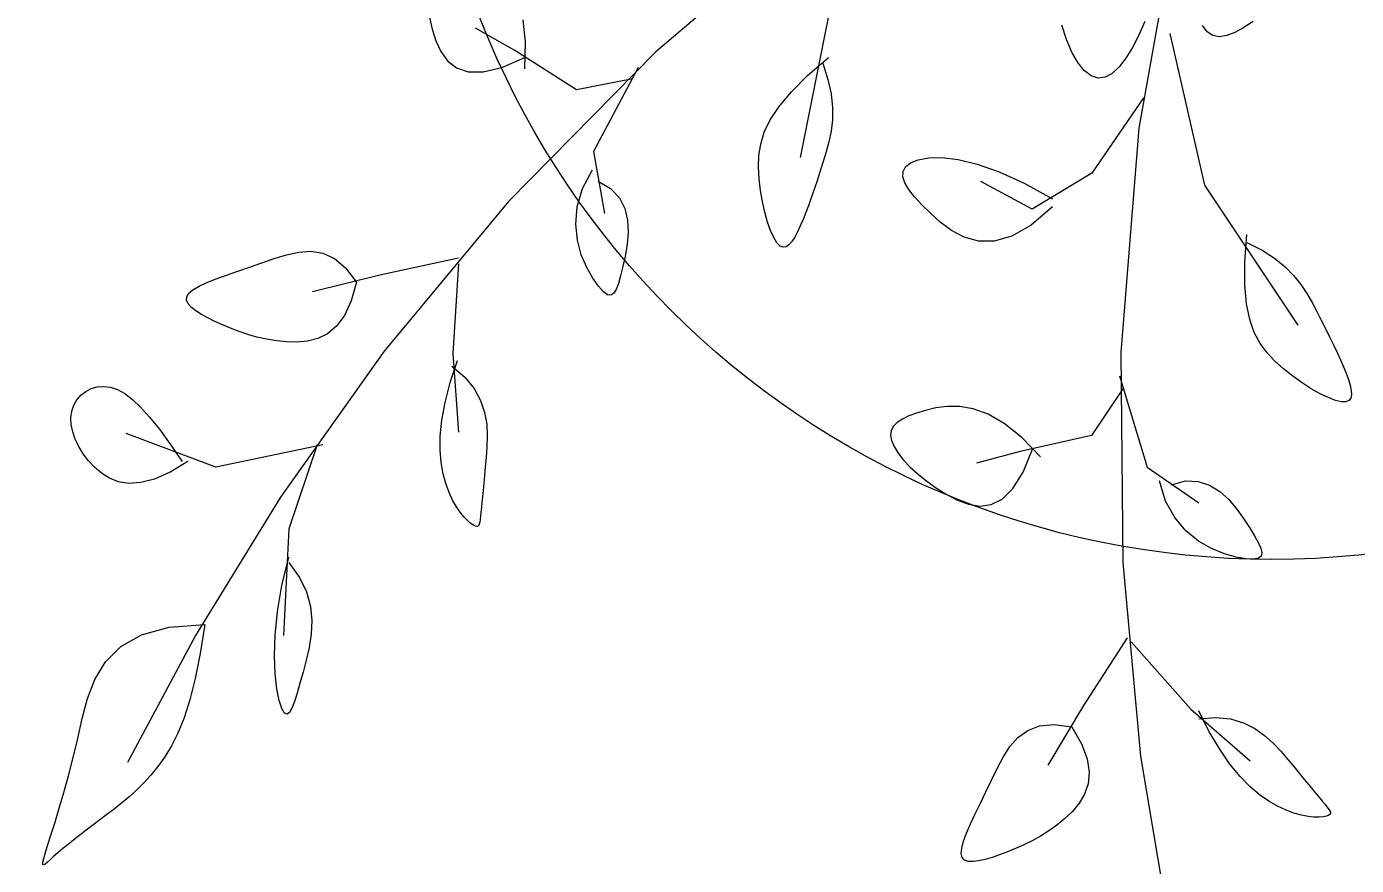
# Model space of a CAD drawing. Header units: centimetres. Extents: x -26724 to 60145, y -23645 to 6771.
# Drawn here: x -18961.57 to -18914.18, y -1585.21 to -1555.32 of the extents above; entities that cross this region are included whole.
import ezdxf

# ---------------------------------------------------------------- set-up
doc = ezdxf.new("R2010")
doc.units = ezdxf.units.CM
doc.linetypes.add('AUSGEZOGEN', pattern=[0])
doc.linetypes.add('PUNKT2_S9', pattern=[0.35, 0.15, -0.1, 0, -0.1])
for name, color, linetype, lineweight in [('4.KOTE', 88, 'Continuous', 15), ('Moebel', 252, 'PUNKT2_S9', 13), ('namjestaj', 150, 'Continuous', 5)]:
    doc.layers.add(name, color=color, linetype=linetype, lineweight=lineweight)
doc.styles.get("Standard").update_dxf_attribs({"font": 'calibri.ttf'})
doc.dimstyles.new('ja 1 50', dxfattribs={"dimtxt": 10, "dimasz": 5, "dimexe": 5, "dimexo": 5, "dimgap": 1, "dimtad": 1, "dimdec": 0, "dimtxsty": 'Standard', "dimblk": 'ARCHTICK', "dimcen": 2.5, "dimclrd": 256, "dimclrt": 7, "dimadec": 0, "dimazin": 0, "dimtfac": 1, "dimtdec": 0, "dimtix": 1, "dimtmove": 1, "dimatfit": 3, "dimldrblk": 'ARCHTICK', "dimfxl": 10, "dimfxlon": 1, "dimlwd": 0, "dimlwe": 9, "dimarcsym": 0})

# ---------------------------------------------------------------- blocks, each defined once
blk = doc.blocks.new('ggggt')
at = {"layer": 'Moebel', "color": 91, "linetype": 'AUSGEZOGEN', "lineweight": 18, "transparency": 33554687}
for p, q in [((1564.507, 1983.677, 13.5), (1563.007, 1975.207, 13.5)), ((1551.896, 1983.117, 13.5), (1545.785, 1977.92, 13.5)), ((1552.112, 1980.03, 13.5), (1550.936, 1974.158, 13.5)), ((1537.724, 1979.153, 13.5), (1537.823, 1978.735, 13.5)), ((1541.144, 1978.278, 13.5), (1541.058, 1979.069, 13.5)), ((1563.215, 1979.004, 13.5), (1562.998, 1978.522, 13.5)), ((1567.065, 1979.003, 13.5), (1566.733, 1978.782, 13.5)), ((1537.823, 1978.735, 13.5), (1537.952, 1978.321, 13.5)), ((1540.761, 1977.969, 13.5), (1539.359, 1978.768, 13.5)), ((1560.419, 1978.366, 13.5), (1560.254, 1978.878, 13.5)), ((1562.998, 1978.522, 13.5), (1562.771, 1978.084, 13.5)), ((1564.101, 1978.578, 13.5), (1565.343, 1973.177, 13.5)), ((1565.433, 1978.637, 13.5), (1565.265, 1978.866, 13.5)), ((1565.635, 1978.506, 13.5), (1565.433, 1978.637, 13.5)), ((1565.87, 1978.465, 13.5), (1565.635, 1978.506, 13.5)), ((1566.133, 1978.503, 13.5), (1565.87, 1978.465, 13.5)), ((1566.422, 1978.612, 13.5), (1566.133, 1978.503, 13.5)), ((1566.733, 1978.782, 13.5), (1566.422, 1978.612, 13.5)), ((1537.952, 1978.321, 13.5), (1538.128, 1977.936, 13.5)), ((1541.127, 1977.319, 13.5), (1541.144, 1978.278, 13.5)), ((1560.611, 1977.918, 13.5), (1560.419, 1978.366, 13.5)), ((1562.771, 1978.084, 13.5), (1562.537, 1977.702, 13.5)), ((1538.128, 1977.936, 13.5), (1538.367, 1977.606, 13.5)), ((1538.367, 1977.606, 13.5), (1538.686, 1977.358, 13.5)), ((1540.307, 1977.372, 13.5), (1541.127, 1977.718, 13.5)), ((1545.785, 1977.92, 13.5), (1540.545, 1972.589, 13.5)), ((1542.963, 1976.57, 13.5), (1540.761, 1977.969, 13.5)), ((1551.2, 1977.079, 13.5), (1551.94, 1977.718, 13.5)), ((1560.827, 1977.545, 13.5), (1560.611, 1977.918, 13.5)), ((1561.059, 1977.258, 13.5), (1560.827, 1977.545, 13.5)), ((1562.537, 1977.702, 13.5), (1562.296, 1977.388, 13.5)), ((1538.686, 1977.358, 13.5), (1539.105, 1977.219, 13.5)), ((1539.105, 1977.219, 13.5), (1539.639, 1977.214, 13.5)), ((1539.639, 1977.214, 13.5), (1540.307, 1977.372, 13.5)), ((1545.166, 1977.369, 13.5), (1543.564, 1974.371, 13.5)), ((1550.62, 1976.505, 13.5), (1551.2, 1977.079, 13.5)), ((1551.74, 1977.519, 13.5), (1551.925, 1976.946, 13.5)), ((1561.303, 1977.068, 13.5), (1561.059, 1977.258, 13.5)), ((1561.552, 1976.985, 13.5), (1561.303, 1977.068, 13.5)), ((1562.051, 1977.156, 13.5), (1561.802, 1977.018, 13.5)), ((1562.296, 1977.388, 13.5), (1562.051, 1977.156, 13.5)), ((1544.966, 1976.969, 13.5), (1542.963, 1976.57, 13.5)), ((1551.925, 1976.946, 13.5), (1552.036, 1976.424, 13.5)), ((1561.802, 1977.018, 13.5), (1561.552, 1976.985, 13.5)), ((1550.181, 1975.984, 13.5), (1550.62, 1976.505, 13.5)), ((1552.036, 1976.424, 13.5), (1552.084, 1975.946, 13.5)), ((1563.17, 1976.287, 13.5), (1561.329, 1973.598, 13.5)), ((1549.865, 1975.507, 13.5), (1550.181, 1975.984, 13.5)), ((1552.084, 1975.946, 13.5), (1552.08, 1975.507, 13.5)), ((1549.652, 1975.062, 13.5), (1549.865, 1975.507, 13.5)), ((1552.08, 1975.507, 13.5), (1552.034, 1975.101, 13.5)), ((1563.007, 1975.207, 13.5), (1562.361, 1967.211, 13.5)), ((1549.526, 1974.64, 13.5), (1549.652, 1975.062, 13.5)), ((1551.958, 1974.721, 13.5), (1551.862, 1974.363, 13.5)), ((1552.034, 1975.101, 13.5), (1551.958, 1974.721, 13.5)), ((1543.564, 1974.371, 13.5), (1543.965, 1972.172, 13.5)), ((1549.454, 1973.82, 13.5), (1549.466, 1974.23, 13.5)), ((1549.466, 1974.23, 13.5), (1549.526, 1974.64, 13.5)), ((1551.862, 1974.363, 13.5), (1551.757, 1974.02, 13.5)), ((1549.474, 1973.405, 13.5), (1549.454, 1973.82, 13.5)), ((1551.757, 1974.02, 13.5), (1551.651, 1973.688, 13.5)), ((1554.601, 1973.662, 13.5), (1554.69, 1973.828, 13.5)), ((1554.69, 1973.828, 13.5), (1554.868, 1973.969, 13.5)), ((1554.868, 1973.969, 13.5), (1555.142, 1974.081, 13.5)), ((1555.142, 1974.081, 13.5), (1555.515, 1974.151, 13.5)), ((1555.515, 1974.151, 13.5), (1555.987, 1974.161, 13.5)), ((1555.987, 1974.161, 13.5), (1556.562, 1974.092, 13.5)), ((1556.562, 1974.092, 13.5), (1557.241, 1973.928, 13.5)), ((1557.241, 1973.928, 13.5), (1558.026, 1973.651, 13.5)), ((1543.173, 1973.052, 13.5), (1543.53, 1973.72, 13.5)), ((1543.73, 1973.321, 13.5), (1544.179, 1973.056, 13.5)), ((1549.52, 1972.991, 13.5), (1549.474, 1973.405, 13.5)), ((1551.547, 1973.366, 13.5), (1551.444, 1973.056, 13.5)), ((1551.651, 1973.688, 13.5), (1551.547, 1973.366, 13.5)), ((1554.594, 1973.472, 13.5), (1554.601, 1973.662, 13.5)), ((1554.664, 1973.258, 13.5), (1554.594, 1973.472, 13.5)), ((1559.206, 1972.323, 13.5), (1557.367, 1973.312, 13.5)), ((1558.026, 1973.651, 13.5), (1558.92, 1973.244, 13.5)), ((1561.329, 1973.598, 13.5), (1559.206, 1972.323, 13.5)), ((1542.984, 1972.405, 13.5), (1543.173, 1973.052, 13.5)), ((1544.179, 1973.056, 13.5), (1544.49, 1972.725, 13.5)), ((1549.588, 1972.589, 13.5), (1549.52, 1972.991, 13.5)), ((1551.444, 1973.056, 13.5), (1551.342, 1972.758, 13.5)), ((1554.804, 1973.021, 13.5), (1554.664, 1973.258, 13.5)), ((1555.007, 1972.762, 13.5), (1554.804, 1973.021, 13.5)), ((1558.92, 1973.244, 13.5), (1559.925, 1972.688, 13.5)), ((1565.343, 1973.177, 13.5), (1568.663, 1968.193, 13.5)), ((1540.545, 1972.589, 13.5), (1536.11, 1967.258, 13.5)), ((1542.934, 1971.789, 13.5), (1542.984, 1972.405, 13.5)), ((1544.49, 1972.725, 13.5), (1544.683, 1972.343, 13.5)), ((1544.683, 1972.343, 13.5), (1544.779, 1971.927, 13.5)), ((1549.673, 1972.209, 13.5), (1549.588, 1972.589, 13.5)), ((1551.24, 1972.475, 13.5), (1551.14, 1972.207, 13.5)), ((1551.342, 1972.758, 13.5), (1551.24, 1972.475, 13.5)), ((1555.266, 1972.48, 13.5), (1555.007, 1972.762, 13.5)), ((1555.574, 1972.177, 13.5), (1555.266, 1972.48, 13.5)), ((1559.925, 1972.405, 13.5), (1559.164, 1971.751, 13.5)), ((1544.779, 1971.927, 13.5), (1544.8, 1971.496, 13.5)), ((1549.771, 1971.861, 13.5), (1549.673, 1972.209, 13.5)), ((1549.879, 1971.557, 13.5), (1549.771, 1971.861, 13.5)), ((1551.039, 1971.955, 13.5), (1550.939, 1971.721, 13.5)), ((1551.14, 1972.207, 13.5), (1551.039, 1971.955, 13.5)), ((1555.928, 1971.86, 13.5), (1555.574, 1972.177, 13.5)), ((1556.328, 1971.561, 13.5), (1555.928, 1971.86, 13.5)), ((1542.994, 1971.215, 13.5), (1542.934, 1971.789, 13.5)), ((1544.8, 1971.496, 13.5), (1544.765, 1971.065, 13.5)), ((1549.991, 1971.307, 13.5), (1549.879, 1971.557, 13.5)), ((1550.839, 1971.507, 13.5), (1550.738, 1971.318, 13.5)), ((1550.939, 1971.721, 13.5), (1550.839, 1971.507, 13.5)), ((1556.779, 1971.322, 13.5), (1556.328, 1971.561, 13.5)), ((1559.164, 1971.751, 13.5), (1558.473, 1971.356, 13.5)), ((1566.785, 1970.446, 13.5), (1566.856, 1971.421, 13.5)), ((1543.134, 1970.696, 13.5), (1542.994, 1971.215, 13.5)), ((1544.765, 1971.065, 13.5), (1544.696, 1970.651, 13.5)), ((1550.105, 1971.122, 13.5), (1549.991, 1971.307, 13.5)), ((1550.216, 1971.008, 13.5), (1550.105, 1971.122, 13.5)), ((1550.324, 1970.962, 13.5), (1550.216, 1971.008, 13.5)), ((1550.43, 1970.978, 13.5), (1550.324, 1970.962, 13.5)), ((1550.534, 1971.047, 13.5), (1550.43, 1970.978, 13.5)), ((1550.637, 1971.163, 13.5), (1550.534, 1971.047, 13.5)), ((1550.738, 1971.318, 13.5), (1550.637, 1971.163, 13.5)), ((1557.284, 1971.181, 13.5), (1556.779, 1971.322, 13.5)), ((1557.848, 1971.179, 13.5), (1557.284, 1971.181, 13.5)), ((1558.473, 1971.356, 13.5), (1557.848, 1971.179, 13.5)), ((1566.856, 1971.138, 13.5), (1567.392, 1970.863, 13.5)), ((1531.749, 1970.405, 13.5), (1532.188, 1970.561, 13.5)), ((1532.188, 1970.561, 13.5), (1532.627, 1970.699, 13.5)), ((1532.627, 1970.699, 13.5), (1533.064, 1970.794, 13.5)), ((1533.064, 1970.794, 13.5), (1533.497, 1970.82, 13.5)), ((1533.497, 1970.82, 13.5), (1533.921, 1970.751, 13.5)), ((1533.921, 1970.751, 13.5), (1534.335, 1970.562, 13.5)), ((1534.335, 1970.562, 13.5), (1534.735, 1970.228, 13.5)), ((1538.758, 1970.572, 13.5), (1535.955, 1969.973, 13.5)), ((1543.326, 1970.242, 13.5), (1543.134, 1970.696, 13.5)), ((1544.696, 1970.651, 13.5), (1544.615, 1970.272, 13.5)), ((1566.781, 1969.629, 13.5), (1566.785, 1970.446, 13.5)), ((1567.392, 1970.863, 13.5), (1567.839, 1970.573, 13.5)), ((1567.839, 1970.573, 13.5), (1568.211, 1970.269, 13.5)), ((1530.122, 1969.833, 13.5), (1530.491, 1969.967, 13.5)), ((1530.491, 1969.967, 13.5), (1530.891, 1970.107, 13.5)), ((1530.891, 1970.107, 13.5), (1531.314, 1970.253, 13.5)), ((1531.314, 1970.253, 13.5), (1531.749, 1970.405, 13.5)), ((1535.955, 1969.973, 13.5), (1533.552, 1969.373, 13.5)), ((1534.735, 1970.228, 13.5), (1535.119, 1969.722, 13.5)), ((1538.758, 1970.372, 13.5), (1538.558, 1967.174, 13.5)), ((1543.54, 1969.863, 13.5), (1543.326, 1970.242, 13.5)), ((1544.615, 1970.272, 13.5), (1544.536, 1969.943, 13.5)), ((1568.211, 1970.269, 13.5), (1568.519, 1969.956, 13.5)), ((1568.519, 1969.956, 13.5), (1568.774, 1969.636, 13.5)), ((1529.296, 1969.448, 13.5), (1529.515, 1969.574, 13.5)), ((1529.515, 1969.574, 13.5), (1529.793, 1969.702, 13.5)), ((1529.793, 1969.702, 13.5), (1530.122, 1969.833, 13.5)), ((1535.119, 1969.722, 13.5), (1534.938, 1969.054, 13.5)), ((1535.119, 1969.722, 13.5), (1535.119, 1969.722, 13.5)), ((1543.747, 1969.572, 13.5), (1543.54, 1969.863, 13.5)), ((1543.924, 1969.377, 13.5), (1543.747, 1969.572, 13.5)), ((1544.46, 1969.671, 13.5), (1544.381, 1969.462, 13.5)), ((1544.536, 1969.943, 13.5), (1544.46, 1969.671, 13.5)), ((1566.839, 1968.95, 13.5), (1566.781, 1969.629, 13.5)), ((1568.774, 1969.636, 13.5), (1568.988, 1969.314, 13.5)), ((1529.066, 1969.073, 13.5), (1529.071, 1969.197, 13.5)), ((1529.124, 1968.948, 13.5), (1529.066, 1969.073, 13.5)), ((1529.071, 1969.197, 13.5), (1529.145, 1969.322, 13.5)), ((1529.145, 1969.322, 13.5), (1529.296, 1969.448, 13.5)), ((1534.938, 1969.054, 13.5), (1534.7, 1968.536, 13.5)), ((1544.07, 1969.274, 13.5), (1543.924, 1969.377, 13.5)), ((1544.191, 1969.258, 13.5), (1544.07, 1969.274, 13.5)), ((1544.293, 1969.322, 13.5), (1544.191, 1969.258, 13.5)), ((1544.381, 1969.462, 13.5), (1544.293, 1969.322, 13.5)), ((1568.988, 1969.314, 13.5), (1569.173, 1968.993, 13.5)), ((1529.237, 1968.823, 13.5), (1529.124, 1968.948, 13.5)), ((1529.397, 1968.698, 13.5), (1529.237, 1968.823, 13.5)), ((1529.596, 1968.573, 13.5), (1529.397, 1968.698, 13.5)), ((1529.826, 1968.448, 13.5), (1529.596, 1968.573, 13.5)), ((1534.7, 1968.536, 13.5), (1534.416, 1968.152, 13.5)), ((1566.952, 1968.389, 13.5), (1566.839, 1968.95, 13.5)), ((1569.173, 1968.993, 13.5), (1569.341, 1968.676, 13.5)), ((1569.341, 1968.676, 13.5), (1569.502, 1968.366, 13.5)), ((1530.08, 1968.323, 13.5), (1529.826, 1968.448, 13.5)), ((1530.35, 1968.198, 13.5), (1530.08, 1968.323, 13.5)), ((1530.636, 1968.077, 13.5), (1530.35, 1968.198, 13.5)), ((1530.936, 1967.962, 13.5), (1530.636, 1968.077, 13.5)), ((1534.416, 1968.152, 13.5), (1534.095, 1967.881, 13.5)), ((1567.116, 1967.925, 13.5), (1566.952, 1968.389, 13.5)), ((1569.502, 1968.366, 13.5), (1569.656, 1968.065, 13.5)), ((1569.656, 1968.065, 13.5), (1569.802, 1967.772, 13.5)), ((1531.25, 1967.856, 13.5), (1530.936, 1967.962, 13.5)), ((1531.577, 1967.763, 13.5), (1531.25, 1967.856, 13.5)), ((1531.917, 1967.686, 13.5), (1531.577, 1967.763, 13.5)), ((1532.269, 1967.627, 13.5), (1531.917, 1967.686, 13.5)), ((1532.633, 1967.59, 13.5), (1532.269, 1967.627, 13.5)), ((1533.006, 1967.58, 13.5), (1532.633, 1967.59, 13.5)), ((1533.381, 1967.614, 13.5), (1533.006, 1967.58, 13.5)), ((1533.747, 1967.708, 13.5), (1533.381, 1967.614, 13.5)), ((1534.095, 1967.881, 13.5), (1533.747, 1967.708, 13.5)), ((1567.325, 1967.536, 13.5), (1567.116, 1967.925, 13.5)), ((1569.802, 1967.772, 13.5), (1569.94, 1967.49, 13.5)), ((1536.11, 1967.258, 13.5), (1532.412, 1962.061, 13.5)), ((1538.558, 1967.174, 13.5), (1538.758, 1964.375, 13.5)), ((1562.361, 1967.211, 13.5), (1562.426, 1959.736, 13.5)), ((1567.573, 1967.204, 13.5), (1567.325, 1967.536, 13.5)), ((1567.854, 1966.906, 13.5), (1567.573, 1967.204, 13.5)), ((1569.94, 1967.49, 13.5), (1570.069, 1967.218, 13.5)), ((1570.069, 1967.218, 13.5), (1570.187, 1966.957, 13.5)), ((1538.464, 1966.14, 13.5), (1538.724, 1966.924, 13.5)), ((1538.524, 1966.724, 13.5), (1538.982, 1966.336, 13.5)), ((1568.162, 1966.627, 13.5), (1567.854, 1966.906, 13.5)), ((1570.187, 1966.957, 13.5), (1570.294, 1966.708, 13.5)), ((1570.294, 1966.708, 13.5), (1570.389, 1966.472, 13.5)), ((1538.982, 1966.336, 13.5), (1539.317, 1965.928, 13.5)), ((1562.313, 1966.383, 13.5), (1563.301, 1963.13, 13.5)), ((1568.488, 1966.367, 13.5), (1568.162, 1966.627, 13.5)), ((1568.82, 1966.13, 13.5), (1568.488, 1966.367, 13.5)), ((1570.389, 1966.472, 13.5), (1570.47, 1966.25, 13.5)), ((1570.47, 1966.25, 13.5), (1570.532, 1966.045, 13.5)), ((1525.155, 1965.531, 13.5), (1525.299, 1965.696, 13.5)), ((1525.299, 1965.696, 13.5), (1525.472, 1965.83, 13.5)), ((1525.472, 1965.83, 13.5), (1525.67, 1965.929, 13.5)), ((1525.67, 1965.929, 13.5), (1525.886, 1965.989, 13.5)), ((1525.886, 1965.989, 13.5), (1526.118, 1966.005, 13.5)), ((1526.118, 1966.005, 13.5), (1526.359, 1965.974, 13.5)), ((1526.359, 1965.974, 13.5), (1526.606, 1965.891, 13.5)), ((1526.606, 1965.891, 13.5), (1526.863, 1965.75, 13.5)), ((1526.863, 1965.75, 13.5), (1527.136, 1965.544, 13.5)), ((1538.281, 1965.435, 13.5), (1538.464, 1966.14, 13.5)), ((1539.317, 1965.928, 13.5), (1539.547, 1965.507, 13.5)), ((1562.454, 1965.959, 13.5), (1561.321, 1964.26, 13.5)), ((1569.149, 1965.921, 13.5), (1568.82, 1966.13, 13.5)), ((1569.464, 1965.745, 13.5), (1569.149, 1965.921, 13.5)), ((1569.755, 1965.606, 13.5), (1569.464, 1965.745, 13.5)), ((1570.532, 1966.045, 13.5), (1570.57, 1965.863, 13.5)), ((1570.58, 1965.709, 13.5), (1570.555, 1965.586, 13.5)), ((1570.57, 1965.863, 13.5), (1570.58, 1965.709, 13.5)), ((1524.974, 1965.124, 13.5), (1525.045, 1965.339, 13.5)), ((1525.045, 1965.339, 13.5), (1525.155, 1965.531, 13.5)), ((1527.136, 1965.544, 13.5), (1527.429, 1965.268, 13.5)), ((1527.429, 1965.268, 13.5), (1527.748, 1964.914, 13.5)), ((1538.165, 1964.804, 13.5), (1538.281, 1965.435, 13.5)), ((1539.547, 1965.507, 13.5), (1539.69, 1965.081, 13.5)), ((1555.764, 1965.237, 13.5), (1555.403, 1965.15, 13.5)), ((1556.167, 1965.294, 13.5), (1555.764, 1965.237, 13.5)), ((1556.612, 1965.294, 13.5), (1556.167, 1965.294, 13.5)), ((1557.099, 1965.209, 13.5), (1556.612, 1965.294, 13.5)), ((1570.011, 1965.509, 13.5), (1569.755, 1965.606, 13.5)), ((1570.223, 1965.458, 13.5), (1570.011, 1965.509, 13.5)), ((1570.382, 1965.456, 13.5), (1570.223, 1965.458, 13.5)), ((1570.491, 1965.5, 13.5), (1570.382, 1965.456, 13.5)), ((1570.555, 1965.586, 13.5), (1570.491, 1965.5, 13.5)), ((1524.945, 1964.891, 13.5), (1524.974, 1965.124, 13.5)), ((1524.958, 1964.643, 13.5), (1524.945, 1964.891, 13.5)), ((1527.748, 1964.914, 13.5), (1528.097, 1964.477, 13.5)), ((1538.109, 1964.239, 13.5), (1538.165, 1964.804, 13.5)), ((1539.69, 1965.081, 13.5), (1539.763, 1964.657, 13.5)), ((1554.576, 1964.844, 13.5), (1554.393, 1964.724, 13.5)), ((1554.807, 1964.954, 13.5), (1554.576, 1964.844, 13.5)), ((1555.083, 1965.055, 13.5), (1554.807, 1964.954, 13.5)), ((1555.403, 1965.15, 13.5), (1555.083, 1965.055, 13.5)), ((1557.631, 1965.014, 13.5), (1557.099, 1965.209, 13.5)), ((1558.206, 1964.68, 13.5), (1557.631, 1965.014, 13.5)), ((1525.011, 1964.387, 13.5), (1524.958, 1964.643, 13.5)), ((1525.101, 1964.125, 13.5), (1525.011, 1964.387, 13.5)), ((1530.113, 1963.125, 13.5), (1526.909, 1964.325, 13.5)), ((1528.097, 1964.477, 13.5), (1528.484, 1963.95, 13.5)), ((1539.763, 1964.657, 13.5), (1539.784, 1964.243, 13.5)), ((1554.181, 1964.438, 13.5), (1554.156, 1964.268, 13.5)), ((1554.156, 1964.268, 13.5), (1554.188, 1964.077, 13.5)), ((1554.261, 1964.589, 13.5), (1554.181, 1964.438, 13.5)), ((1554.393, 1964.724, 13.5), (1554.261, 1964.589, 13.5)), ((1558.827, 1964.182, 13.5), (1558.206, 1964.68, 13.5)), ((1525.226, 1963.863, 13.5), (1525.101, 1964.125, 13.5)), ((1525.384, 1963.606, 13.5), (1525.226, 1963.863, 13.5)), ((1528.484, 1963.95, 13.5), (1528.912, 1963.325, 13.5)), ((1533.918, 1963.925, 13.5), (1530.113, 1963.125, 13.5)), ((1533.718, 1963.925, 13.5), (1532.716, 1960.926, 13.5)), ((1538.103, 1963.737, 13.5), (1538.109, 1964.239, 13.5)), ((1539.771, 1963.846, 13.5), (1539.742, 1963.475, 13.5)), ((1539.784, 1964.243, 13.5), (1539.771, 1963.846, 13.5)), ((1554.188, 1964.077, 13.5), (1554.279, 1963.862, 13.5)), ((1554.279, 1963.862, 13.5), (1554.424, 1963.629, 13.5)), ((1561.321, 1964.26, 13.5), (1558.774, 1963.692, 13.5)), ((1559.493, 1963.492, 13.5), (1558.827, 1964.182, 13.5)), ((1525.573, 1963.359, 13.5), (1525.384, 1963.606, 13.5)), ((1525.791, 1963.125, 13.5), (1525.573, 1963.359, 13.5)), ((1529.112, 1963.325, 13.5), (1528.477, 1962.948, 13.5)), ((1538.14, 1963.29, 13.5), (1538.103, 1963.737, 13.5)), ((1539.742, 1963.475, 13.5), (1539.711, 1963.135, 13.5)), ((1554.424, 1963.629, 13.5), (1554.619, 1963.383, 13.5)), ((1554.619, 1963.383, 13.5), (1554.858, 1963.13, 13.5)), ((1558.774, 1963.692, 13.5), (1557.217, 1963.267, 13.5)), ((1558.875, 1962.95, 13.5), (1559.21, 1963.774, 13.5)), ((1526.037, 1962.913, 13.5), (1525.791, 1963.125, 13.5)), ((1526.317, 1962.735, 13.5), (1526.037, 1962.913, 13.5)), ((1528.477, 1962.948, 13.5), (1527.92, 1962.704, 13.5)), ((1538.21, 1962.894, 13.5), (1538.14, 1963.29, 13.5)), ((1538.307, 1962.542, 13.5), (1538.21, 1962.894, 13.5)), ((1539.711, 1963.135, 13.5), (1539.683, 1962.826, 13.5)), ((1554.858, 1963.13, 13.5), (1555.136, 1962.875, 13.5)), ((1555.136, 1962.875, 13.5), (1555.448, 1962.624, 13.5)), ((1558.514, 1962.366, 13.5), (1558.875, 1962.95, 13.5)), ((1563.301, 1963.13, 13.5), (1565.139, 1961.859, 13.5)), ((1526.638, 1962.609, 13.5), (1526.317, 1962.735, 13.5)), ((1527.007, 1962.551, 13.5), (1526.638, 1962.609, 13.5)), ((1527.432, 1962.577, 13.5), (1527.007, 1962.551, 13.5)), ((1527.92, 1962.704, 13.5), (1527.432, 1962.577, 13.5)), ((1538.421, 1962.231, 13.5), (1538.307, 1962.542, 13.5)), ((1539.656, 1962.547, 13.5), (1539.631, 1962.295, 13.5)), ((1539.683, 1962.826, 13.5), (1539.656, 1962.547, 13.5)), ((1555.448, 1962.624, 13.5), (1555.79, 1962.382, 13.5)), ((1555.79, 1962.382, 13.5), (1556.155, 1962.157, 13.5)), ((1563.956, 1961.922, 13.5), (1563.736, 1962.646, 13.5)), ((1564.161, 1962.505, 13.5), (1564.665, 1962.636, 13.5)), ((1564.665, 1962.636, 13.5), (1565.119, 1962.621, 13.5)), ((1565.119, 1962.621, 13.5), (1565.526, 1962.488, 13.5)), ((1565.526, 1962.488, 13.5), (1565.887, 1962.262, 13.5)), ((1532.412, 1962.061, 13.5), (1529.385, 1957.131, 13.5)), ((1538.547, 1961.957, 13.5), (1538.421, 1962.231, 13.5)), ((1538.681, 1961.72, 13.5), (1538.547, 1961.957, 13.5)), ((1539.609, 1962.068, 13.5), (1539.589, 1961.866, 13.5)), ((1539.631, 1962.295, 13.5), (1539.609, 1962.068, 13.5)), ((1556.155, 1962.157, 13.5), (1556.539, 1961.956, 13.5)), ((1556.539, 1961.956, 13.5), (1556.935, 1961.808, 13.5)), ((1557.739, 1961.794, 13.5), (1558.133, 1961.991, 13.5)), ((1558.133, 1961.991, 13.5), (1558.514, 1962.366, 13.5)), ((1564.281, 1961.33, 13.5), (1563.956, 1961.922, 13.5)), ((1565.887, 1962.262, 13.5), (1566.207, 1961.971, 13.5)), ((1566.207, 1961.971, 13.5), (1566.487, 1961.642, 13.5)), ((1538.818, 1961.52, 13.5), (1538.681, 1961.72, 13.5)), ((1538.952, 1961.355, 13.5), (1538.818, 1961.52, 13.5)), ((1539.558, 1961.526, 13.5), (1539.547, 1961.386, 13.5)), ((1539.572, 1961.686, 13.5), (1539.558, 1961.526, 13.5)), ((1539.589, 1961.866, 13.5), (1539.572, 1961.686, 13.5)), ((1556.935, 1961.808, 13.5), (1557.337, 1961.743, 13.5)), ((1557.337, 1961.743, 13.5), (1557.739, 1961.794, 13.5)), ((1566.487, 1961.642, 13.5), (1566.731, 1961.301, 13.5)), ((1539.079, 1961.223, 13.5), (1538.952, 1961.355, 13.5)), ((1539.194, 1961.125, 13.5), (1539.079, 1961.223, 13.5)), ((1539.291, 1961.06, 13.5), (1539.194, 1961.125, 13.5)), ((1539.368, 1961.025, 13.5), (1539.291, 1961.06, 13.5)), ((1539.427, 1961.02, 13.5), (1539.368, 1961.025, 13.5)), ((1539.47, 1961.043, 13.5), (1539.427, 1961.02, 13.5)), ((1539.5, 1961.093, 13.5), (1539.47, 1961.043, 13.5)), ((1539.521, 1961.168, 13.5), (1539.5, 1961.093, 13.5)), ((1539.535, 1961.266, 13.5), (1539.521, 1961.168, 13.5)), ((1539.547, 1961.386, 13.5), (1539.535, 1961.266, 13.5)), ((1564.681, 1960.859, 13.5), (1564.281, 1961.33, 13.5)), ((1566.731, 1961.301, 13.5), (1566.942, 1960.975, 13.5)), ((1566.942, 1960.975, 13.5), (1567.119, 1960.687, 13.5)), ((1532.716, 1960.926, 13.5), (1532.516, 1957.128, 13.5)), ((1565.128, 1960.496, 13.5), (1564.681, 1960.859, 13.5)), ((1565.595, 1960.228, 13.5), (1565.128, 1960.496, 13.5)), ((1567.119, 1960.687, 13.5), (1567.258, 1960.441, 13.5)), ((1566.052, 1960.042, 13.5), (1565.595, 1960.228, 13.5)), ((1566.47, 1959.926, 13.5), (1566.052, 1960.042, 13.5)), ((1567.258, 1960.441, 13.5), (1567.349, 1960.237, 13.5)), ((1567.349, 1960.237, 13.5), (1567.386, 1960.076, 13.5)), ((1567.386, 1960.076, 13.5), (1567.36, 1959.959, 13.5)), ((1532.465, 1958.916, 13.5), (1532.716, 1959.927, 13.5)), ((1532.716, 1959.727, 13.5), (1533.095, 1959.203, 13.5)), ((1562.426, 1959.736, 13.5), (1563.059, 1952.83, 13.5)), ((1566.823, 1959.867, 13.5), (1566.47, 1959.926, 13.5)), ((1567.086, 1959.854, 13.5), (1566.823, 1959.867, 13.5)), ((1567.262, 1959.884, 13.5), (1567.086, 1959.854, 13.5)), ((1567.36, 1959.959, 13.5), (1567.262, 1959.884, 13.5)), ((1533.095, 1959.203, 13.5), (1533.344, 1958.682, 13.5)), ((1532.304, 1957.987, 13.5), (1532.465, 1958.916, 13.5)), ((1533.344, 1958.682, 13.5), (1533.482, 1958.169, 13.5)), ((1533.482, 1958.169, 13.5), (1533.53, 1957.665, 13.5)), ((1532.219, 1957.147, 13.5), (1532.304, 1957.987, 13.5)), ((1533.53, 1957.665, 13.5), (1533.507, 1957.176, 13.5)), ((1526.72, 1956.734, 13.5), (1527.46, 1957.155, 13.5)), ((1527.46, 1957.155, 13.5), (1528.443, 1957.43, 13.5)), ((1528.443, 1957.43, 13.5), (1529.713, 1957.528, 13.5)), ((1529.713, 1957.528, 13.5), (1529.553, 1956.485, 13.5)), ((1529.713, 1957.528, 13.5), (1529.713, 1957.528, 13.5)), ((1533.507, 1957.176, 13.5), (1533.435, 1956.705, 13.5)), ((1526.181, 1956.195, 13.5), (1526.72, 1956.734, 13.5)), ((1529.385, 1957.131, 13.5), (1526.96, 1952.603, 13.5)), ((1532.197, 1956.404, 13.5), (1532.219, 1957.147, 13.5)), ((1533.435, 1956.705, 13.5), (1533.331, 1956.255, 13.5)), ((1562.588, 1957.046, 13.5), (1561.03, 1954.64, 13.5)), ((1562.729, 1956.905, 13.5), (1564.849, 1954.502, 13.5)), ((1529.553, 1956.485, 13.5), (1529.377, 1955.594, 13.5)), ((1532.224, 1955.763, 13.5), (1532.197, 1956.404, 13.5)), ((1533.331, 1956.255, 13.5), (1533.217, 1955.829, 13.5)), ((1525.801, 1955.569, 13.5), (1526.181, 1956.195, 13.5)), ((1532.287, 1955.232, 13.5), (1532.224, 1955.763, 13.5)), ((1533.217, 1955.829, 13.5), (1533.109, 1955.433, 13.5)), ((1525.538, 1954.886, 13.5), (1525.801, 1955.569, 13.5)), ((1529.377, 1955.594, 13.5), (1529.185, 1954.836, 13.5)), ((1533.109, 1955.433, 13.5), (1533.008, 1955.078, 13.5)), ((1525.349, 1954.174, 13.5), (1525.538, 1954.886, 13.5)), ((1529.185, 1954.836, 13.5), (1528.978, 1954.196, 13.5)), ((1532.372, 1954.819, 13.5), (1532.287, 1955.232, 13.5)), ((1532.466, 1954.529, 13.5), (1532.372, 1954.819, 13.5)), ((1533.008, 1955.078, 13.5), (1532.913, 1954.776, 13.5)), ((1532.558, 1954.368, 13.5), (1532.466, 1954.529, 13.5)), ((1532.647, 1954.325, 13.5), (1532.558, 1954.368, 13.5)), ((1532.735, 1954.387, 13.5), (1532.647, 1954.325, 13.5)), ((1532.823, 1954.542, 13.5), (1532.735, 1954.387, 13.5)), ((1532.913, 1954.776, 13.5), (1532.823, 1954.542, 13.5)), ((1561.03, 1954.64, 13.5), (1559.755, 1952.517, 13.5)), ((1564.849, 1954.502, 13.5), (1566.97, 1952.664, 13.5)), ((1565.514, 1953.705, 13.5), (1565.144, 1954.442, 13.5)), ((1525.19, 1953.463, 13.5), (1525.349, 1954.174, 13.5)), ((1528.978, 1954.196, 13.5), (1528.76, 1953.656, 13.5)), ((1559.041, 1953.752, 13.5), (1559.467, 1953.911, 13.5)), ((1559.467, 1953.911, 13.5), (1559.987, 1953.958, 13.5)), ((1559.987, 1953.958, 13.5), (1560.616, 1953.872, 13.5)), ((1560.616, 1953.872, 13.5), (1560.96, 1953.271, 13.5)), ((1560.616, 1953.872, 13.5), (1560.616, 1953.872, 13.5)), ((1565.144, 1954.159, 13.5), (1565.742, 1954.209, 13.5)), ((1565.742, 1954.209, 13.5), (1566.267, 1954.157, 13.5)), ((1566.267, 1954.157, 13.5), (1566.728, 1954.022, 13.5)), ((1566.728, 1954.022, 13.5), (1567.13, 1953.822, 13.5)), ((1525.029, 1952.78, 13.5), (1525.19, 1953.463, 13.5)), ((1528.76, 1953.656, 13.5), (1528.53, 1953.199, 13.5)), ((1558.405, 1953.177, 13.5), (1558.693, 1953.501, 13.5)), ((1558.693, 1953.501, 13.5), (1559.041, 1953.752, 13.5)), ((1565.883, 1953.077, 13.5), (1565.514, 1953.705, 13.5)), ((1567.13, 1953.822, 13.5), (1567.481, 1953.574, 13.5)), ((1567.481, 1953.574, 13.5), (1567.789, 1953.296, 13.5)), ((1528.53, 1953.199, 13.5), (1528.291, 1952.807, 13.5)), ((1558.163, 1952.801, 13.5), (1558.405, 1953.177, 13.5)), ((1560.96, 1953.271, 13.5), (1561.158, 1952.737, 13.5)), ((1566.248, 1952.548, 13.5), (1565.883, 1953.077, 13.5)), ((1567.789, 1953.296, 13.5), (1568.06, 1953.007, 13.5)), ((1568.06, 1953.007, 13.5), (1568.302, 1952.723, 13.5)), ((1524.863, 1952.135, 13.5), (1525.029, 1952.78, 13.5)), ((1528.044, 1952.464, 13.5), (1527.791, 1952.154, 13.5)), ((1528.291, 1952.807, 13.5), (1528.044, 1952.464, 13.5)), ((1557.95, 1952.392, 13.5), (1558.163, 1952.801, 13.5)), ((1561.158, 1952.737, 13.5), (1561.23, 1952.264, 13.5)), ((1563.059, 1952.83, 13.5), (1564.119, 1946.54, 13.5)), ((1566.607, 1952.109, 13.5), (1566.248, 1952.548, 13.5)), ((1568.302, 1952.723, 13.5), (1568.521, 1952.462, 13.5)), ((1568.521, 1952.462, 13.5), (1568.719, 1952.223, 13.5)), ((1524.696, 1951.533, 13.5), (1524.863, 1952.135, 13.5)), ((1527.791, 1952.154, 13.5), (1527.533, 1951.872, 13.5)), ((1557.55, 1951.556, 13.5), (1557.75, 1951.972, 13.5)), ((1557.75, 1951.972, 13.5), (1557.95, 1952.392, 13.5)), ((1561.23, 1952.264, 13.5), (1561.194, 1951.846, 13.5)), ((1566.958, 1951.75, 13.5), (1566.607, 1952.109, 13.5)), ((1568.719, 1952.223, 13.5), (1568.898, 1952.006, 13.5)), ((1568.898, 1952.006, 13.5), (1569.059, 1951.81, 13.5)), ((1524.533, 1950.981, 13.5), (1524.696, 1951.533, 13.5)), ((1527.272, 1951.614, 13.5), (1527.009, 1951.377, 13.5)), ((1527.533, 1951.872, 13.5), (1527.272, 1951.614, 13.5)), ((1557.354, 1951.155, 13.5), (1557.55, 1951.556, 13.5)), ((1561.07, 1951.478, 13.5), (1560.877, 1951.152, 13.5)), ((1561.194, 1951.846, 13.5), (1561.07, 1951.478, 13.5)), ((1567.3, 1951.46, 13.5), (1566.958, 1951.75, 13.5)), ((1569.059, 1951.81, 13.5), (1569.203, 1951.635, 13.5)), ((1569.203, 1951.635, 13.5), (1569.332, 1951.478, 13.5)), ((1569.332, 1951.478, 13.5), (1569.448, 1951.338, 13.5)), ((1526.747, 1951.157, 13.5), (1526.486, 1950.95, 13.5)), ((1527.009, 1951.377, 13.5), (1526.747, 1951.157, 13.5)), ((1557.17, 1950.773, 13.5), (1557.354, 1951.155, 13.5)), ((1560.877, 1951.152, 13.5), (1560.636, 1950.863, 13.5)), ((1567.63, 1951.229, 13.5), (1567.3, 1951.46, 13.5)), ((1567.947, 1951.049, 13.5), (1567.63, 1951.229, 13.5)), ((1568.248, 1950.909, 13.5), (1567.947, 1951.049, 13.5)), ((1569.448, 1951.338, 13.5), (1569.55, 1951.215, 13.5)), ((1569.55, 1951.215, 13.5), (1569.642, 1951.108, 13.5)), ((1569.642, 1951.108, 13.5), (1569.718, 1951.015, 13.5)), ((1569.718, 1951.015, 13.5), (1569.777, 1950.935, 13.5)), ((1524.381, 1950.486, 13.5), (1524.533, 1950.981, 13.5)), ((1525.975, 1950.565, 13.5), (1525.728, 1950.379, 13.5)), ((1526.228, 1950.754, 13.5), (1525.975, 1950.565, 13.5)), ((1526.486, 1950.95, 13.5), (1526.228, 1950.754, 13.5)), ((1557.004, 1950.416, 13.5), (1557.17, 1950.773, 13.5)), ((1560.366, 1950.606, 13.5), (1560.083, 1950.375, 13.5)), ((1560.636, 1950.863, 13.5), (1560.366, 1950.606, 13.5)), ((1568.531, 1950.805, 13.5), (1568.248, 1950.909, 13.5)), ((1568.793, 1950.733, 13.5), (1568.531, 1950.805, 13.5)), ((1569.031, 1950.687, 13.5), (1568.793, 1950.733, 13.5)), ((1569.243, 1950.665, 13.5), (1569.031, 1950.687, 13.5)), ((1569.425, 1950.662, 13.5), (1569.243, 1950.665, 13.5)), ((1569.576, 1950.674, 13.5), (1569.425, 1950.662, 13.5)), ((1569.691, 1950.697, 13.5), (1569.576, 1950.674, 13.5)), ((1569.771, 1950.727, 13.5), (1569.691, 1950.697, 13.5)), ((1569.815, 1950.765, 13.5), (1569.771, 1950.727, 13.5)), ((1569.777, 1950.935, 13.5), (1569.815, 1950.868, 13.5)), ((1569.815, 1950.868, 13.5), (1569.829, 1950.811, 13.5)), ((1569.829, 1950.811, 13.5), (1569.815, 1950.765, 13.5)), ((1524.129, 1949.688, 13.5), (1524.245, 1950.052, 13.5)), ((1524.245, 1950.052, 13.5), (1524.381, 1950.486, 13.5)), ((1525.489, 1950.198, 13.5), (1525.261, 1950.022, 13.5)), ((1525.728, 1950.379, 13.5), (1525.489, 1950.198, 13.5)), ((1556.758, 1949.804, 13.5), (1556.864, 1950.091, 13.5)), ((1556.864, 1950.091, 13.5), (1557.004, 1950.416, 13.5)), ((1559.792, 1950.168, 13.5), (1559.497, 1949.982, 13.5)), ((1560.083, 1950.375, 13.5), (1559.792, 1950.168, 13.5)), ((1524.039, 1949.399, 13.5), (1524.129, 1949.688, 13.5)), ((1524.842, 1949.691, 13.5), (1524.656, 1949.539, 13.5)), ((1525.044, 1949.853, 13.5), (1524.842, 1949.691, 13.5)), ((1525.261, 1950.022, 13.5), (1525.044, 1949.853, 13.5)), ((1556.692, 1949.56, 13.5), (1556.758, 1949.804, 13.5)), ((1558.903, 1949.67, 13.5), (1558.609, 1949.539, 13.5)), ((1559.199, 1949.817, 13.5), (1558.903, 1949.67, 13.5)), ((1559.497, 1949.982, 13.5), (1559.199, 1949.817, 13.5)), ((1523.95, 1949.05, 13.5), (1523.979, 1949.188, 13.5)), ((1523.979, 1949.188, 13.5), (1524.039, 1949.399, 13.5)), ((1524.213, 1949.148, 13.5), (1524.109, 1949.052, 13.5)), ((1524.339, 1949.265, 13.5), (1524.213, 1949.148, 13.5)), ((1524.488, 1949.396, 13.5), (1524.339, 1949.265, 13.5)), ((1524.656, 1949.539, 13.5), (1524.488, 1949.396, 13.5)), ((1556.675, 1949.365, 13.5), (1556.692, 1949.56, 13.5)), ((1556.71, 1949.224, 13.5), (1556.675, 1949.365, 13.5)), ((1556.795, 1949.133, 13.5), (1556.71, 1949.224, 13.5)), ((1556.925, 1949.085, 13.5), (1556.795, 1949.133, 13.5)), ((1557.294, 1949.101, 13.5), (1557.093, 1949.077, 13.5)), ((1557.523, 1949.154, 13.5), (1557.294, 1949.101, 13.5)), ((1557.774, 1949.228, 13.5), (1557.523, 1949.154, 13.5)), ((1558.042, 1949.319, 13.5), (1557.774, 1949.228, 13.5)), ((1558.321, 1949.423, 13.5), (1558.042, 1949.319, 13.5)), ((1558.609, 1949.539, 13.5), (1558.321, 1949.423, 13.5)), ((1523.949, 1948.976, 13.5), (1523.95, 1949.05, 13.5)), ((1523.976, 1948.957, 13.5), (1523.949, 1948.976, 13.5)), ((1524.03, 1948.985, 13.5), (1523.976, 1948.957, 13.5)), ((1524.109, 1949.052, 13.5), (1524.03, 1948.985, 13.5)), ((1557.093, 1949.077, 13.5), (1556.925, 1949.085, 13.5))]:
    blk.add_line(p, q, dxfattribs=at)
blk.add_circle((1567.746, 1990.122, 13.5), 30.281, dxfattribs=at)
blk = doc.blocks.new('_ArchTick')
at = {"color": 0, "linetype": 'ByBlock', "const_width": 0.15}
blk.add_lwpolyline([(-0.5, -0.5), (0.5, 0.5)], dxfattribs=at)
blk = doc.blocks.new('*D2631')
at = {"layer": '4.KOTE', "color": 0, "lineweight": 9, "transparency": 16777216}
for p, q in [((-19056.835, -1469.044), (-19071.78, -1469.044)), ((-19056.838, -1619.007), (-19071.78, -1619.007))]:
    blk.add_line(p, q, dxfattribs=at)
at = {"layer": '4.KOTE', "lineweight": 0, "transparency": 16777216}
blk.add_line((-19066.78, -1469.044), (-19066.78, -1619.007), dxfattribs=at)
at = {"layer": 'Defpoints', "color": 0, "transparency": 16777216}
for p in [(-18915.384, -1469.044, 13.5), (-19066.78, -1619.007), (-18918.718, -1619.007, 13.5)]:
    blk.add_point(p, dxfattribs=at)
at = {"layer": '4.KOTE', "lineweight": 0, "transparency": 16777216, "xscale": 5, "yscale": 5, "zscale": 5}
for p, rotation in [((-19066.78, -1469.044), 90), ((-19066.78, -1619.007), 270)]:
    blk.add_blockref('_ArchTick', p, dxfattribs=dict(at, rotation=rotation))
at = {"layer": '4.KOTE', "color": 7, "transparency": 16777216, "insert": (-19072.903, -1544.025), "char_height": 10, "attachment_point": 5, "rotation": 90}
blk.add_mtext('150', dxfattribs=at)

msp = doc.modelspace()

# ---------------------------------------------------------------- linework, layer by layer
at = {"layer": 'namjestaj', "transparency": 33554687}
msp.add_circle((-18917.051, -1544.025, 13.5), 75, dxfattribs=at)

# ---------------------------------------------------------------- block references
msp.add_blockref('ggggt', (-20484.935, -3534.148))

# ---------------------------------------------------------------- dimensions: what is measured, and where the dimension line sits
at = {"layer": '4.KOTE'}
dim = msp.add_linear_dim(base=(-19066.78, -1619.007), p1=(-18915.384, -1469.044, 13.5), p2=(-18918.718, -1619.007, 13.5), angle=90, dimstyle='ja 1 50', dxfattribs=at)
dim.commit()
dim.dimension.update_dxf_attribs({"geometry": '*D2631', "text_midpoint": (-19072.903, -1544.025)})

doc.saveas('drawing.dxf')
